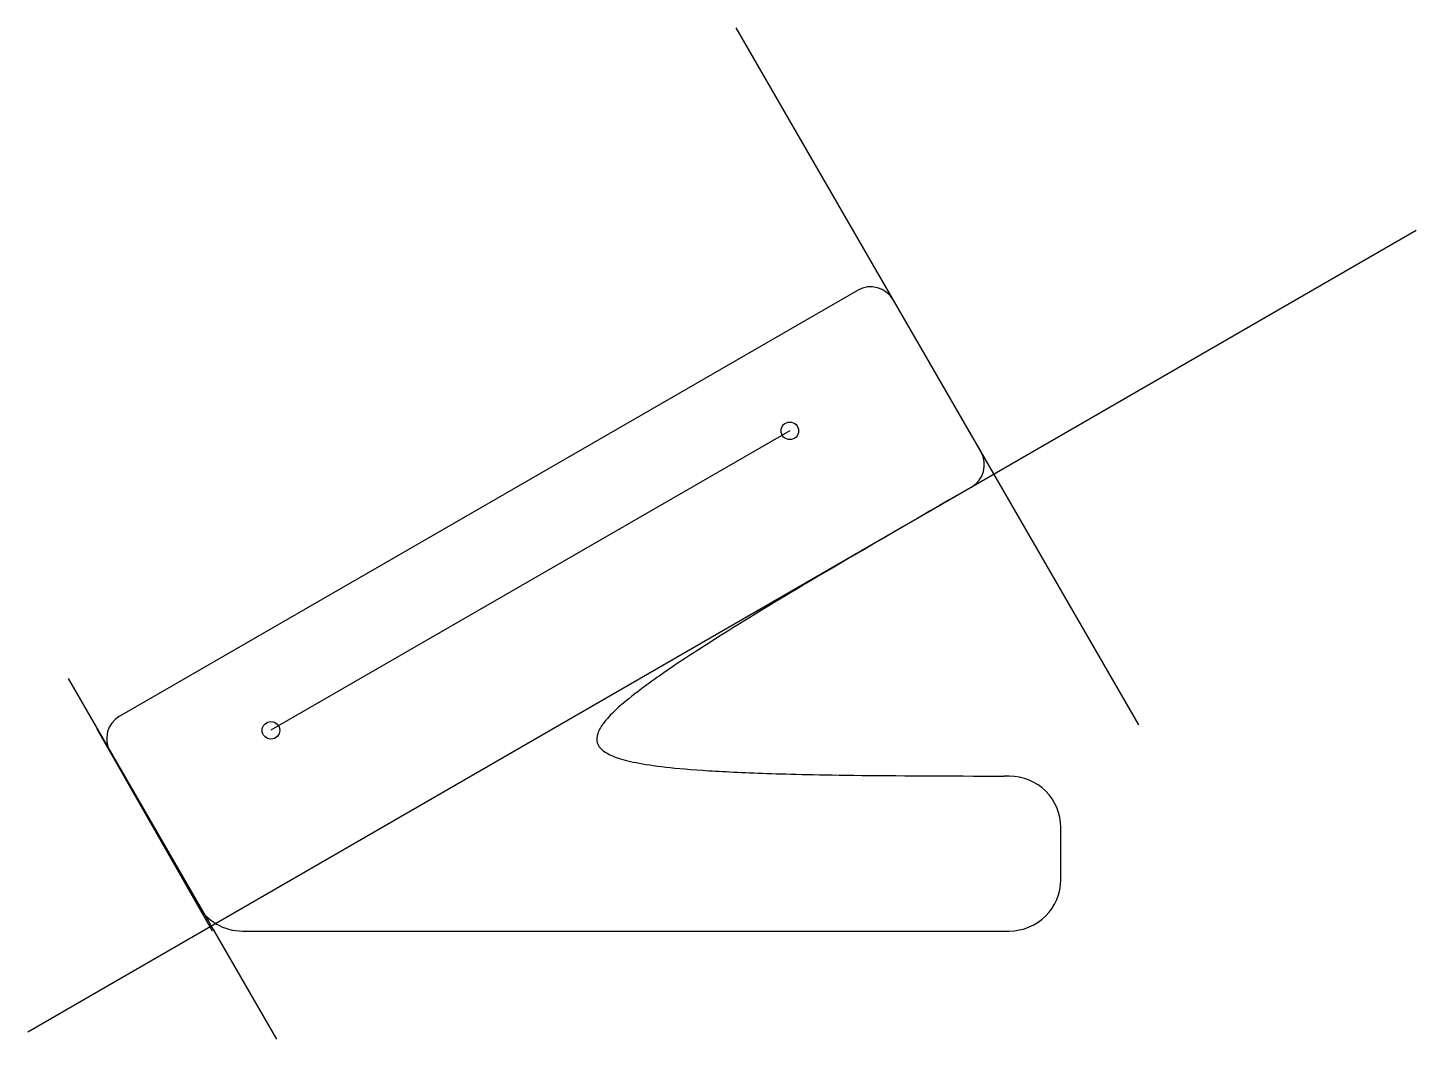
# Model space of a CAD drawing. Header units: millimetres. Extents: x -36 to 233, y -21 to 175.
import ezdxf

# ---------------------------------------------------------------- set-up
doc = ezdxf.new("R2010")
doc.units = ezdxf.units.MM
doc.layers.get('0').update_dxf_attribs({"linetype": 'CONTINUOUS'})

msp = doc.modelspace()

# ---------------------------------------------------------------- linework, layer by layer
for p, q in [((101.35, 174.92), (179.3, 39.92)), ((-35.75, -19.49), (233.04, 135.7)), ((131.76, 122.26), (128.55, 127.82)), ((-17.99, 41.58), (124.93, 124.09)), ((131.76, 122.26), (146.26, 97.14)), ((111.78, 96.87), (11.32, 38.87)), ((146.26, 97.14), (148.76, 92.81)), ((146.93, 85.98), (142.6, 83.48)), ((-27.96, 48.89), (12.37, -20.95)), ((0, 0), (-22.3, 39.09)), ((-2.88, 5.05), (-19.83, 34.77)), ((154.24, 30), (153.24, 30)), ((164.24, 10), (164.24, 20)), ((5.81, 0), (154.24, 0))]:
    msp.add_line(p, q)
for centre in [(111.78, 96.87), (11.32, 38.87)]:
    msp.add_circle(centre, 1.7)
for centre, radius, start, end in [((127.43, 119.76), 5, 30, 120), ((144.43, 90.31), 5, -60, 30), ((-15.49, 37.25), 5, 120, 209.7005), ((154.24, 20), 10, 0, 90), ((154.24, 10), 10, 270, 360), ((5.81, 10), 10, 209.7005, 270)]:
    msp.add_arc(centre, radius, start, end)
msp.add_rational_spline([(142.6, 83.48), (49.96, 30), (153.24, 30)], [1, 3, 1], degree=2)

doc.saveas('drawing.dxf')
